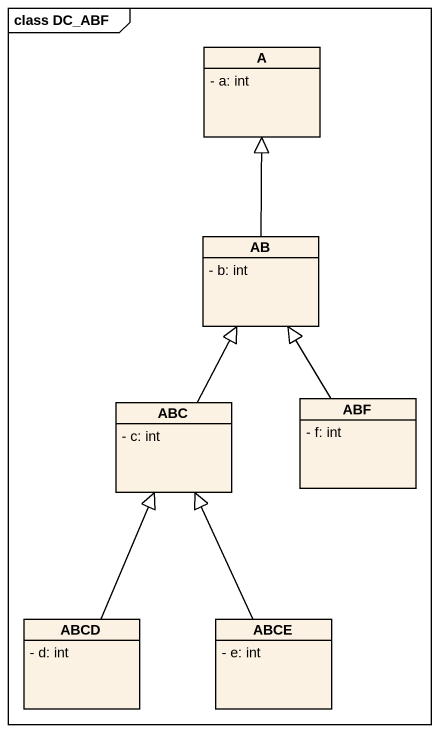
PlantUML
@startuml
mainframe class DC_ABF
hide circle
hide empty members
skinparam classAttributeIconSize 0
class A {
  - a: int
}
class AB {
  - b: int
}
class ABC {
  - c: int
}
class ABF {
  - f: int
}
class ABCD {
  - d: int
}
class ABCE {
  - e: int
}
AB -up-|> A
ABC -up-|> AB
ABF -up-|> AB
ABCD -up-|> ABC
ABCE -up-|> ABC
@enduml
